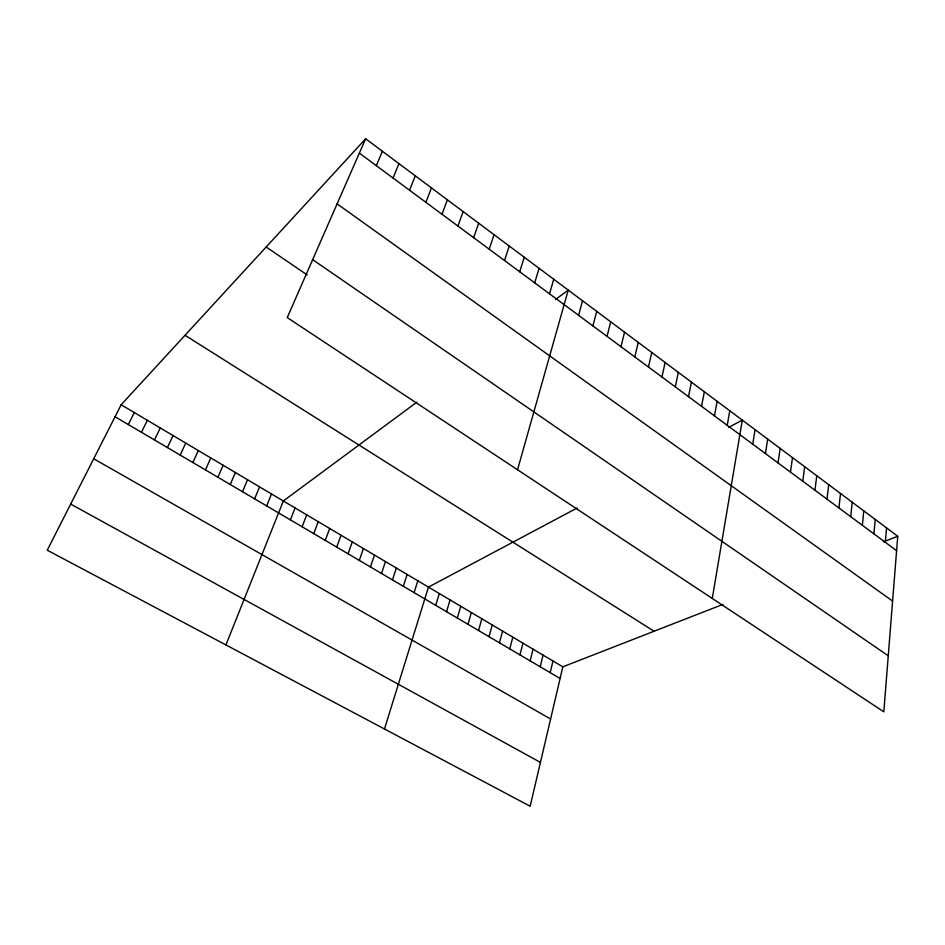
<?xml version="1.0" encoding="UTF-8"?>
<svg xmlns="http://www.w3.org/2000/svg" width="945" height="945" viewBox="0 0 945 945"><rect width="100%" height="100%" fill="white"/><g stroke="black" fill="none" stroke-linecap="round" stroke-linejoin="round"><path stroke-width="1.42" d="M897.75 536.252L883.811 711.809L287.245 317.579L365.656 138.761L897.75 536.252L883.362 541.863M885.311 542.276L886.54 527.877M873.901 533.831L875.224 519.419M862.36 525.29L863.777 510.867M850.701 516.667L852.213 502.232M838.912 507.949L840.518 493.491M827.005 499.137L828.706 484.667M814.956 490.219L816.764 475.748M802.789 481.218L804.691 466.724M790.481 472.11L792.489 457.616M778.03 462.896L780.145 448.391M765.45 453.588L767.671 439.071M752.728 444.174L755.055 429.656M712.282 598.457L742.309 420.123L728.607 427.412M727.237 425.309L729.788 410.78M714.467 415.859L717.137 401.33M701.556 406.315L704.344 391.773M688.503 396.652L691.421 382.111M675.309 386.883L678.333 372.342M661.961 377.008L665.115 362.467M648.459 367.026L651.743 352.473M634.804 356.926L638.218 342.373M722.949 604.398L562.818 666.827L530.18 806.239L47.25 550.203L121.161 404.755L365.656 138.761M550.179 672.651L552.979 660.992M620.995 346.709L624.539 332.156M540.197 666.78L543.056 655.109M530.133 660.862L533.051 649.168M607.033 336.373L610.706 321.82M519.974 654.885L522.975 643.191M509.745 648.872L512.816 637.154M592.905 325.907L596.72 311.366M499.432 642.801L502.563 631.083M578.6 315.335L582.557 300.793M489.026 636.694L492.239 624.952M478.548 630.528L481.82 618.774M517.541 469.759L568.24 290.091L555.577 299.471M467.976 624.302L471.331 612.537M549.506 293.8L553.758 279.271M457.309 618.042L460.747 606.265M446.56 611.722L450.068 599.921M534.693 282.838L539.099 268.321M435.728 605.343L439.307 593.543M384.485 728.997L428.463 587.105L577.159 507.997M519.715 271.758L524.262 257.241M414.099 592.633L417.844 580.797M403.314 586.29L407.141 574.454M504.547 260.536L509.26 246.031M392.447 579.887L396.345 568.039M489.191 249.173L494.07 234.679M381.485 573.45L385.465 561.59M370.428 566.941L374.492 555.081M473.658 237.679L478.69 223.197M359.289 560.397L363.423 548.513M348.043 553.782L352.272 541.898M457.935 226.044L463.133 211.574M336.715 547.12L341.027 535.213M325.281 540.398L329.687 528.491M442.012 214.267L447.387 199.808M313.752 533.618L318.241 521.699M425.888 202.336L431.44 187.901M302.128 526.778L306.712 514.86M290.41 519.892L295.076 507.949M225.926 644.939L283.346 500.992L416.981 402.062M409.575 190.264L415.304 175.841M266.655 505.918L271.51 493.963M393.049 178.038L398.955 163.639M254.618 498.842L259.58 486.888M242.487 491.707L247.543 479.741M376.311 165.647L382.418 151.271M230.249 484.513L235.399 472.535M217.893 477.249L223.15 465.271M205.443 469.925L210.794 457.935M192.874 462.53L198.32 450.541M180.188 455.077L185.752 443.075M167.395 447.552L173.065 435.55M154.484 439.957L160.26 427.955M141.466 432.302L147.349 420.289M128.319 424.577L134.308 412.552M70.686 504.087L540.445 762.402M93.709 458.774L550.604 718.991M115.054 416.769L560.09 678.475M121.161 404.755L562.818 666.827M185.031 335.274L654.094 631.248M266.171 246.999L307.208 274.948M312.653 259.651L888.265 655.806M337.117 203.86L892.6 601.079M359.372 153.114L896.604 550.64"/></g></svg>
